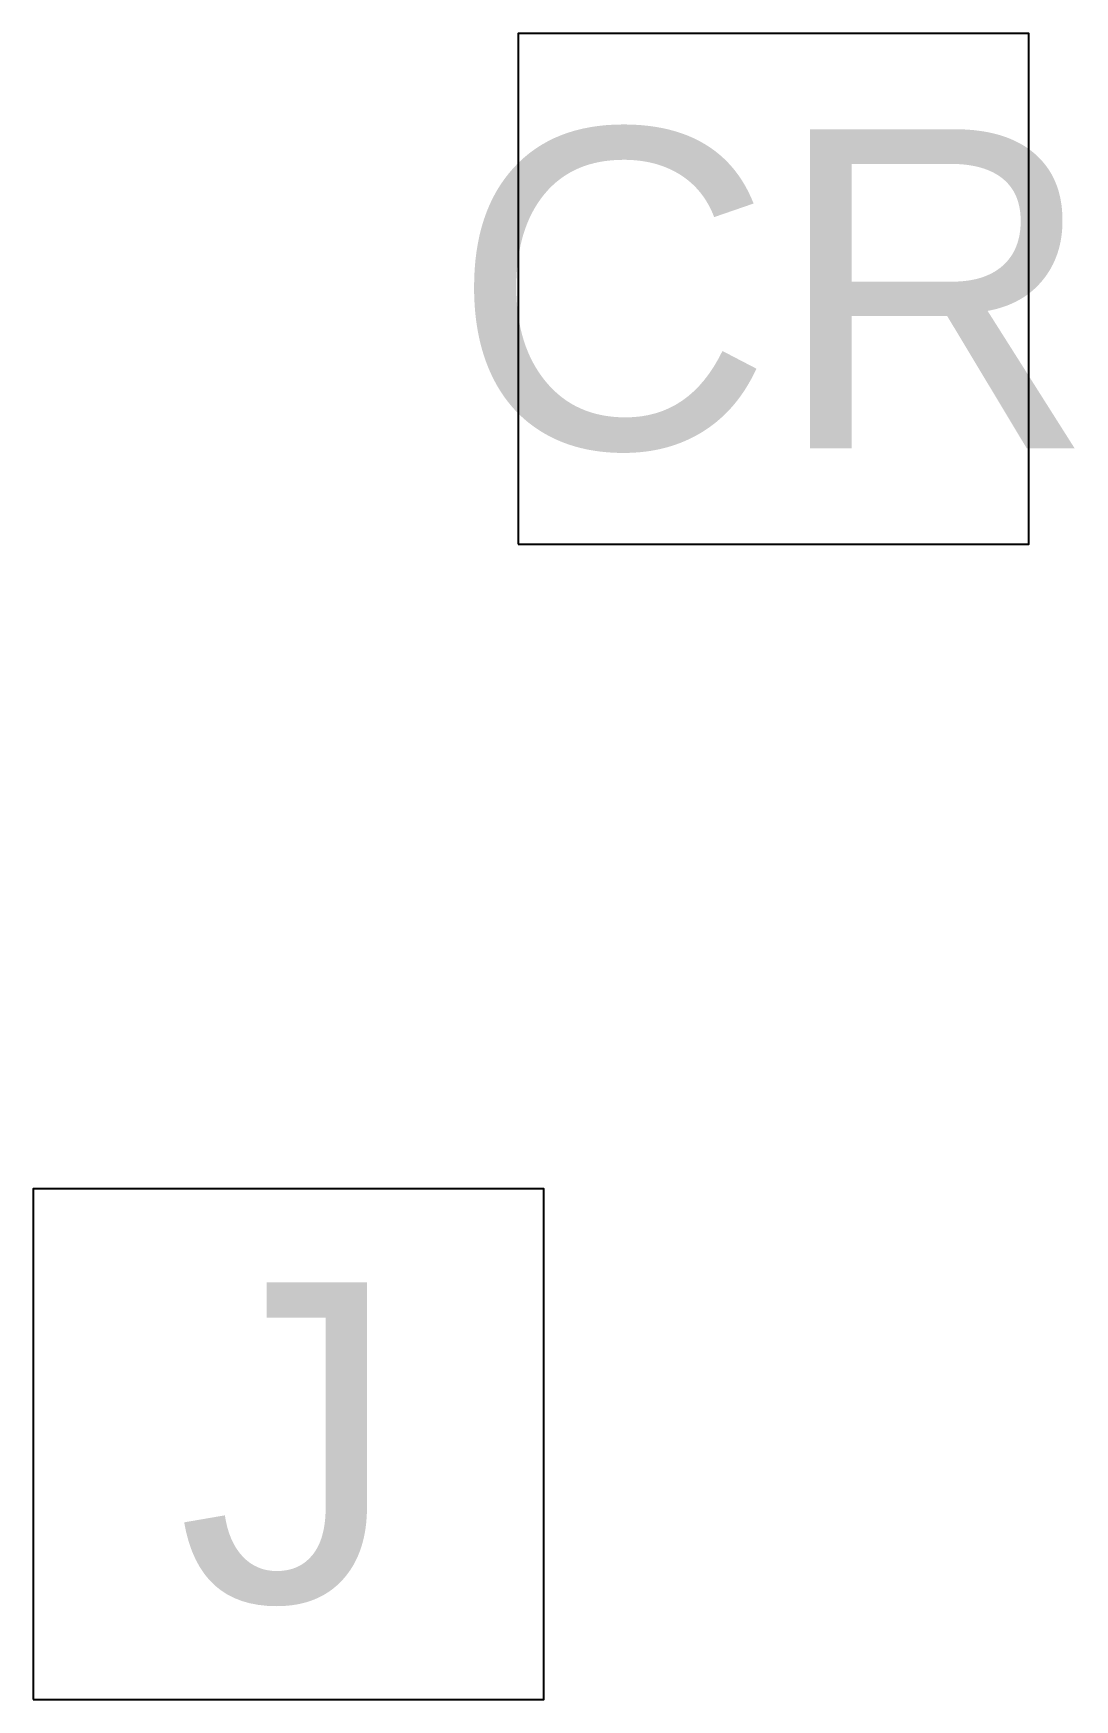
# Model space of a CAD drawing. Header units: inches. Extents: x 23 to 6400, y -2214 to 4412.
# Drawn here: x 672.4 to 705, y 932.1 to 984.3 of the extents above; entities that cross this region are included whole.
import ezdxf
from ezdxf.enums import TextEntityAlignment as Align

# ---------------------------------------------------------------- set-up
doc = ezdxf.new("R2010")
doc.units = ezdxf.units.IN
doc.header["$LTSCALE"] = 96
doc.header["$MEASUREMENT"] = 0
doc.layers.add('A-Powr-Exst', color=15, linetype='Continuous')
doc.styles.add('OTJ_Title1', font='swiss.ttf')

# ---------------------------------------------------------------- blocks, each defined once
blk = doc.blocks.new('A$C63DA0F89')
at = {"color": 0, "linetype": 'ByBlock', "lineweight": -2}
blk.add_lwpolyline([(8.79, 0), (24.79, 0), (24.79, 16), (8.79, 16)], close=True, dxfattribs=at)
at = {"color": 0, "linetype": 'ByBlock', "lineweight": -2, "style": 'OTJ_Title1', "flags": 8}
blk.add_attdef('CODE', text='', height=8, dxfattribs=at).set_placement((16.79, 8), align=Align.MIDDLE)

msp = doc.modelspace()

# ---------------------------------------------------------------- block references
at = {"layer": 'A-Powr-Exst', "color": 15, "linetype": 'Continuous', "lineweight": -3}
ref = msp.add_blockref('A$C63DA0F89', (678.818, 968.261), dxfattribs=at)
ref.add_attrib('CODE', 'CR', dxfattribs={"layer": '0', "color": 0, "linetype": 'ByBlock', "lineweight": -2, "height": 10, "style": 'OTJ_Title1', "flags": 8}).set_placement((695.608, 976.261), align=Align.MIDDLE)
ref = msp.add_blockref('A$C63DA0F89', (663.63, 932.058), dxfattribs=at)
ref.add_attrib('CODE', 'J', dxfattribs={"layer": '0', "color": 0, "linetype": 'ByBlock', "lineweight": -2, "height": 10, "style": 'OTJ_Title1', "flags": 8}).set_placement((680.42, 940.058), align=Align.MIDDLE)

doc.saveas('drawing.dxf')
